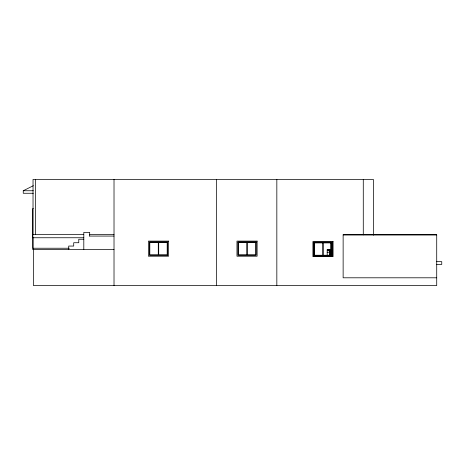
<?xml version="1.0" encoding="UTF-8"?>
<svg xmlns="http://www.w3.org/2000/svg" width="465" height="465" viewBox="0 0 465 465"><rect width="100%" height="100%" fill="white"/><g stroke="black" fill="none" stroke-linecap="round" stroke-linejoin="round"><path stroke-width="0.7" d="M35.398 234.389L35.439 179.414M33.323 193.266L23.25 193.266L23.25 190.749L33.323 185.709M23.25 190.749L33.323 190.749M33.34 208.582L32.713 208.582L32.713 249.496L114.018 249.496M83.723 234.389L32.817 234.389L32.817 237.749L83.805 237.749M89.431 234.389L114.018 234.389M436.716 277.797L343.135 277.797L343.135 234.808L436.716 234.808L436.716 285.586L33.445 285.586L33.445 248.234M343.135 234.86L436.716 234.86M89.559 236.069L114.018 236.069M83.805 239.243L78.771 239.243L78.771 242.73L73.708 242.73L73.708 246.061L68.698 246.061L68.698 249.496M149.474 242.149L167.522 242.149L167.522 255.163M238.016 242.149L256.064 242.149M69.326 248.234L33.131 248.234L33.131 237.749M330.545 249.496L327.191 249.496L327.191 255.855M329.551 250.124L327.191 250.124L329.551 250.176L329.551 255.552M330.127 250.124L330.545 250.124L330.127 250.176L330.156 255.855M329.551 250.542L330.127 250.542M329.551 250.594L330.127 250.594M327.191 252.222L330.156 252.222M436.716 261.667L441.75 261.667L441.75 264.434L436.716 264.434M373.349 235.174L373.349 179.414L33.027 179.414L33.027 234.389M363.281 179.414L363.281 234.86M330.545 242.184L330.545 255.855M276.832 179.414L276.832 285.586M216.405 179.414L216.405 285.586M114.018 179.414L114.018 285.586M89.681 236.069L89.681 232.366L83.805 232.366L83.805 249.496M168.568 241.103L148.428 241.103L148.428 256.209L168.568 256.209L168.568 241.103M257.11 241.103L236.97 241.103L236.97 256.209L257.11 256.209L257.11 241.103M333.068 241.521L312.922 241.521L312.922 256.628L333.068 256.628L333.068 241.521M167.609 242.062L149.387 242.062L149.387 255.25L167.609 255.25L167.609 242.062M256.151 242.062L237.929 242.062L237.929 255.25L256.151 255.25L256.151 242.062M332.434 242.149L313.55 242.149L313.55 256L332.434 256L332.434 242.149M158.286 242.48L149.806 242.48L149.806 254.832L158.286 254.832L158.286 242.48M167.191 242.48L158.71 242.48L158.71 254.832L167.191 254.832L167.191 242.48M246.834 242.48L238.347 242.48L238.347 254.832L246.834 254.832L246.834 242.48M255.733 242.48L247.252 242.48L247.252 254.832L255.733 254.832L255.733 242.48M332.103 242.48L313.881 242.48L313.881 255.669L332.103 255.669L332.103 242.48M332.016 242.573L313.974 242.573L313.974 255.581L332.016 255.581L332.016 242.573M322.786 242.904L314.305 242.904L314.305 255.25L322.786 255.25L322.786 242.904M331.685 242.904L323.204 242.904L323.204 255.25L331.685 255.25L331.685 242.904"/></g></svg>
